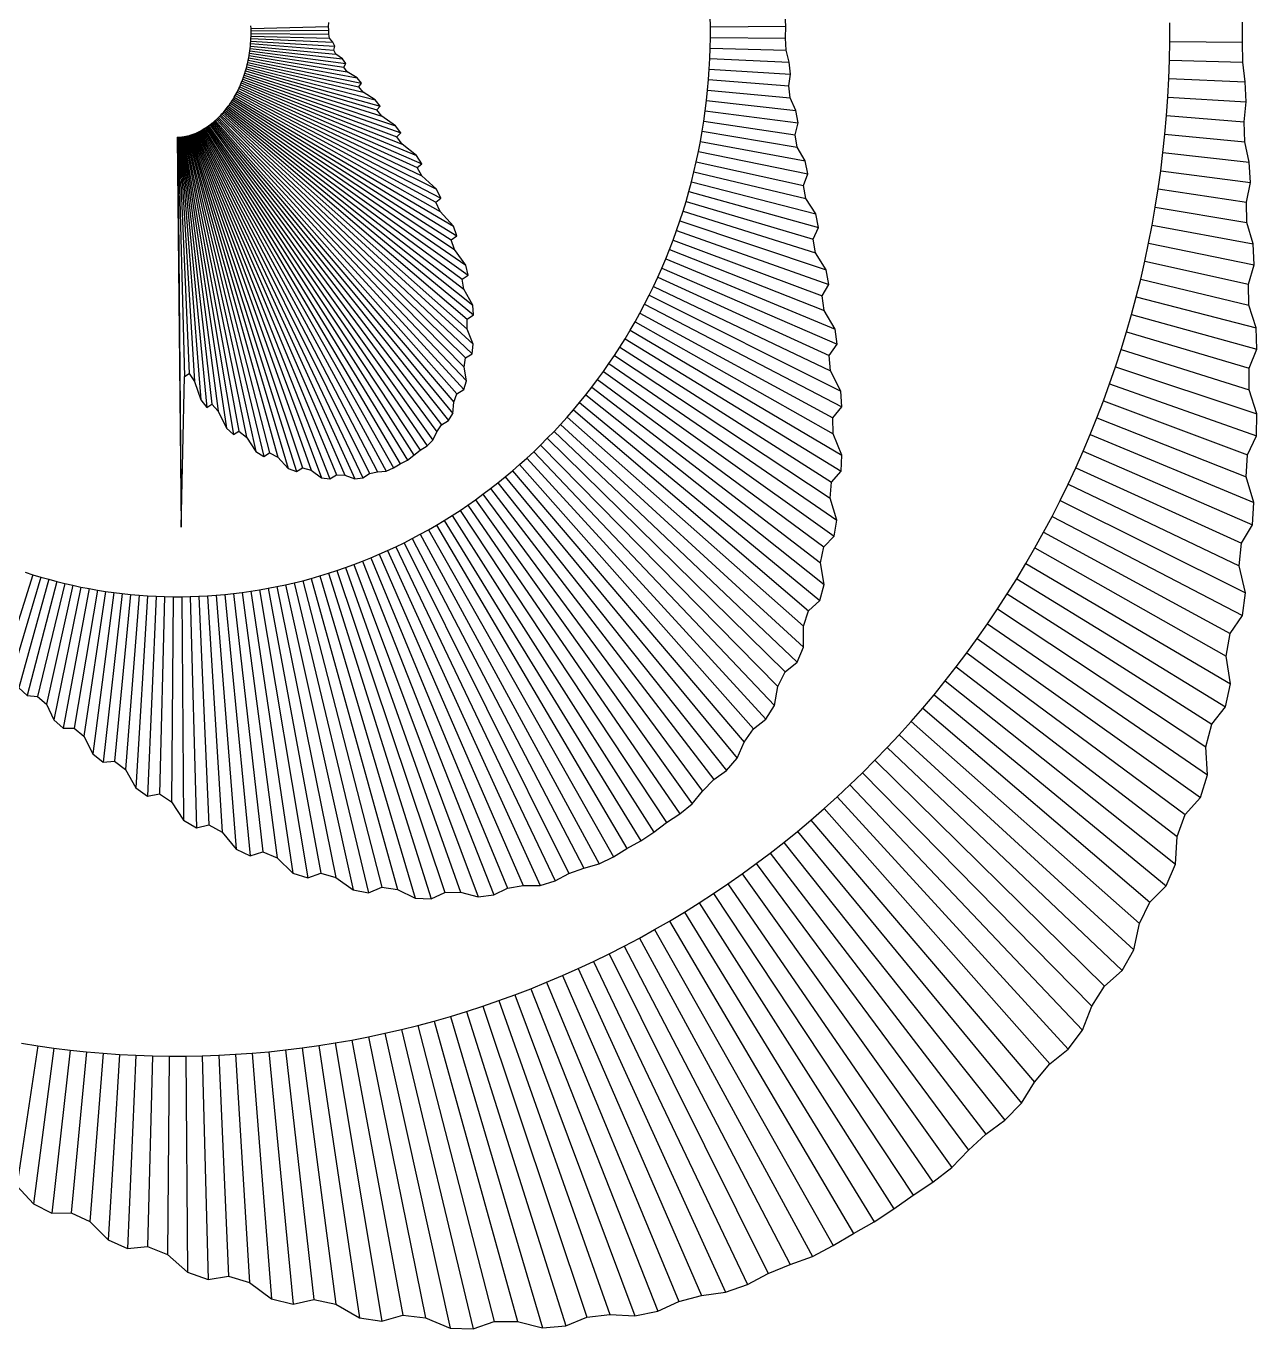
# Model space of a CAD drawing. Header units: metres. Extents: x -3093 to 1939, y -2140 to 2679.
# Drawn here: x -271 to 1939, y -2140 to 200 of the extents above; entities that cross this region are included whole.
import ezdxf

# ---------------------------------------------------------------- set-up
doc = ezdxf.new("R2010")
doc.units = ezdxf.units.M
for name, color, linetype in [('Fill', 3, 'Continuous'), ('Inner', 2, 'Continuous'), ('Outer', 1, 'Continuous')]:
    doc.layers.add(name, color=color, linetype=linetype)

msp = doc.modelspace()

# ---------------------------------------------------------------- linework, layer by layer
at = {"layer": 'Fill'}
for p, q in [((132.7, 195.5), (271.6, 199.2)), ((132.7, 190.9), (272.7, 192.1)), ((957.8, 198.1), (1093.1, 199.3)), ((131.6, 163.9), (284.9, 149.2)), ((132, 168.3), (281.2, 156.6)), ((132.3, 172.8), (283, 163.5)), ((132.5, 177.2), (279.5, 170.8)), ((132.7, 186.3), (272.3, 185.1)), ((132.7, 181.8), (273.6, 178.1)), ((957.8, 179.1), (1092.7, 177.9)), ((1782.8, 171.9), (1913.2, 170.8)), ((128.6, 142.8), (323.2, 106.7)), ((129.3, 146.9), (305.6, 117.4)), ((130, 151.1), (299.6, 125.7)), ((130.6, 155.3), (302.9, 132.6)), ((131.1, 159.6), (297.1, 140.7)), ((956.8, 141.2), (1099, 135)), ((957.4, 160.2), (1093.7, 156.6)), ((122.9, 119.1), (358.8, 49.2)), ((124, 122.9), (364.8, 56.1)), ((125.1, 126.8), (355.9, 67.1)), ((126, 130.7), (333.9, 80.8)), ((127, 134.6), (326.2, 90.5)), ((127.8, 138.7), (330.9, 97.4)), ((955.8, 122.4), (1101.6, 113.5)), ((1782.2, 138.6), (1913.9, 135.1)), ((113.9, 94.1), (439.3, -47.4)), ((115.3, 97.5), (430.1, -32.9)), ((116.7, 100.9), (403.9, -12.2)), ((118, 104.4), (394.7, 1)), ((119.3, 108), (401.9, 7.9)), ((120.6, 111.6), (392.5, 20.7)), ((121.8, 115.3), (367.6, 37.8)), ((954.5, 103.6), (1098.8, 92.2)), ((1781.1, 105.3), (1918.4, 99.3)), ((102.7, 72.1), (496.1, -159.6)), ((104.4, 75.1), (472.2, -133)), ((106.1, 78.1), (464.6, -116.6)), ((107.7, 81.2), (473.9, -109.4)), ((109.3, 84.3), (465.7, -93.4)), ((110.9, 87.5), (439.8, -69.4)), ((112.4, 90.8), (431.1, -54.5)), ((952.8, 84.9), (1101.2, 70.6)), ((1779.3, 72), (1920.2, 63.4)), ((86.2, 48.6), (532.2, -319.1)), ((88.1, 50.9), (530.9, -301.3)), ((90, 53.3), (515.1, -272.9)), ((91.9, 55.8), (511.9, -254.9)), ((93.8, 58.4), (522.7, -247.6)), ((95.6, 61), (518.6, -229.7)), ((97.4, 63.7), (498.2, -201.5)), ((99.2, 66.4), (492.4, -184.1)), ((101, 69.3), (502.5, -176.8)), ((948.6, 47.6), (1115.3, 25.7)), ((950.9, 66.2), (1111.4, 47.9)), ((60.6, 23.6), (475.1, -516.6)), ((62.5, 25.1), (487.4, -508.9)), ((64.5, 26.8), (495.3, -495.8)), ((66.5, 28.4), (496.8, -475.4)), ((68.5, 30.2), (502.6, -460.5)), ((70.5, 31.9), (514.7, -452.8)), ((72.5, 33.8), (519.7, -437.4)), ((74.5, 35.7), (515.3, -412.8)), ((76.5, 37.7), (517.9, -396.1)), ((78.4, 39.7), (529.8, -388.6)), ((80.4, 41.9), (531.6, -371.6)), ((82.4, 44), (521.2, -344.3)), ((84.3, 46.3), (520.8, -326.6)), ((946, 29.1), (1110, 4.6)), ((1777, 38.9), (1916.4, 27.9)), ((1, 0), (7.1, -700)), ((2, 0), (13.3, -429.6)), ((3.1, 0.1), (21.7, -424.4)), ((4.2, 0.1), (31.1, -438.5)), ((5.4, 0.2), (42.5, -471.6)), ((6.6, 0.3), (53.3, -485)), ((7.8, 0.4), (62.5, -479.2)), ((9.1, 0.6), (74, -492.1)), ((10.4, 0.8), (88.6, -522.5)), ((11.7, 1), (101.3, -533.9)), ((13.1, 1.2), (111.1, -527.7)), ((14.5, 1.5), (124.4, -538.4)), ((16, 1.8), (141.5, -564.5)), ((17.5, 2.1), (155.6, -573.2)), ((19, 2.5), (166.2, -566.6)), ((20.5, 2.9), (180.7, -574.5)), ((22.1, 3.4), (199.3, -594.8)), ((23.7, 3.9), (214.2, -600.4)), ((25.3, 4.4), (225.4, -593.4)), ((27, 5), (240.5, -597.9)), ((28.7, 5.6), (259.4, -611.5)), ((30.4, 6.3), (274.5, -613.4)), ((32.2, 7), (286.1, -606.1)), ((33.9, 7.7), (301.2, -607)), ((35.7, 8.5), (319.1, -613.3)), ((37.5, 9.4), (333.6, -611.3)), ((39.4, 10.3), (345.5, -603.9)), ((41.2, 11.2), (359.8, -600.9)), ((43.1, 12.2), (375.3, -599.6)), ((45, 13.2), (388.5, -593.9)), ((46.9, 14.3), (400.7, -586.3)), ((48.8, 15.5), (413.5, -579.6)), ((50.7, 16.7), (425.2, -571.1)), ((52.7, 18), (436.4, -561.8)), ((54.6, 19.3), (448.8, -554.2)), ((56.6, 20.7), (459.4, -544)), ((58.6, 22.1), (466.4, -529)), ((943.1, 10.7), (1113.5, -17.8)), ((1774.1, 5.8), (1917.4, -8)), ((939.9, -7.6), (1128.1, -42.5)), ((932.5, -43.9), (1125.1, -86.6)), ((936.3, -25.8), (1132.7, -65.8)), ((1770.6, -27.2), (1925.7, -44.9)), ((928.3, -61.9), (1129.3, -110.2)), ((1766.6, -60.1), (1927.6, -81.3)), ((923.8, -79.8), (1147.1, -137.6)), ((1762, -92.8), (1920.5, -116.5)), ((914, -115.3), (1142.1, -182.8)), ((919.1, -97.6), (1151.9, -162.2)), ((908.7, -132.8), (1146.4, -207.7)), ((1756.8, -125.5), (1921.5, -153)), ((903, -150.2), (1166, -238.1)), ((1751.1, -158), (1932.9, -191.6)), ((890.9, -184.5), (1158.5, -284.6)), ((897.1, -167.4), (1170.4, -264.2)), ((884.3, -201.5), (1162.1, -310.9)), ((1744.8, -190.3), (1934.5, -228.9)), ((877.6, -218.3), (1182, -344.4)), ((1738, -222.5), (1924.1, -263.8)), ((863.2, -251.4), (1171.3, -391.8)), ((870.5, -234.9), (1185.2, -371.8)), ((1730.6, -254.5), (1924.7, -301.2)), ((855.6, -267.7), (1173.7, -419.4)), ((839.5, -299.8), (1193.7, -484.1)), ((847.7, -283.8), (1192.3, -455.7)), ((1722.6, -286.4), (1938.2, -342.2)), ((831.1, -315.6), (1177.9, -503.9)), ((1714.1, -318.1), (1939, -380.5)), ((813.6, -346.6), (1194, -570.7)), ((822.5, -331.2), (1178.2, -532.4)), ((1705.1, -349.6), (1925.4, -414.8)), ((804.5, -361.8), (1192.8, -599.8)), ((785.4, -391.7), (1173, -648.2)), ((795.1, -376.9), (1175.3, -619.1)), ((1695.6, -380.9), (1925.2, -453.3)), ((765.5, -420.7), (1180.3, -716.6)), ((775.6, -406.3), (1184.6, -687.5)), ((1685.5, -412), (1939.4, -496.9)), ((755.2, -434.9), (1161.3, -735.5)), ((1674.8, -442.8), (1938.8, -536.3)), ((733.8, -462.7), (1162.1, -803.3)), ((744.6, -448.9), (1155.7, -764.4)), ((711.7, -489.6), (1133.9, -850.2)), ((722.9, -476.3), (1154.2, -831.8)), ((1663.7, -473.4), (1922.2, -570.1)), ((700.3, -502.7), (1124.8, -878.2)), ((1652, -503.8), (1920.3, -609.5)), ((676.9, -528.2), (1113.4, -942.4)), ((688.7, -515.6), (1125, -915.4)), ((1639.8, -534), (1933.9, -655.8)), ((652.8, -552.8), (1079.1, -986.6)), ((664.9, -540.6), (1091.9, -960.2)), ((627.9, -576.4), (1057.6, -1045.2)), ((640.4, -564.7), (1072.9, -1020.4)), ((1627.1, -563.9), (1931.2, -696.1)), ((602.4, -599), (1018.5, -1086.2)), ((615.2, -587.8), (1035, -1062.3)), ((1613.9, -593.5), (1911.6, -729.2)), ((562.8, -631), (963.7, -1153.4)), ((576.2, -620.6), (987, -1137.1)), ((589.3, -609.9), (1006, -1115.3)), ((1600.2, -622.9), (1907.6, -769.5)), ((535.7, -651), (925.3, -1197.2)), ((549.3, -641.1), (943.8, -1174.2)), ((1586.1, -652), (1919, -818)), ((508.1, -670), (879.2, -1230.8)), ((522, -660.7), (903.1, -1215.3)), ((465.6, -696.6), (807.8, -1277.5)), ((479.9, -688), (832.6, -1263.5)), ((494, -679.2), (856.2, -1247.7)), ((1571.4, -680.8), (1913.5, -858.8)), ((422.2, -720.6), (730.4, -1312.6)), ((436.8, -712.9), (758.1, -1304.7)), ((451.3, -704.9), (783.5, -1292)), ((1556.2, -709.3), (1891.2, -891.1)), ((377.9, -742.3), (651.9, -1343.7)), ((392.7, -735.3), (679.1, -1335.6)), ((407.5, -728.1), (703.6, -1322.1)), ((1540.6, -737.5), (1884.2, -931.9)), ((317.6, -767.2), (540.8, -1364.1)), ((332.8, -761.4), (568.9, -1360.7)), ((347.9, -755.3), (593.5, -1348.3)), ((362.9, -748.9), (621.4, -1343.5)), ((1524.5, -765.4), (1892, -981.8)), ((-258.9, -785.5), (-311.3, -951.8)), ((-244.8, -789.8), (-296.5, -964.3)), ((-230.6, -793.8), (-284.6, -988.7)), ((241, -792.1), (395.9, -1350.6)), ((256.4, -787.7), (427.8, -1366.3)), ((271.8, -783), (456.1, -1367.4)), ((287.1, -778), (480.6, -1356.2)), ((302.4, -772.8), (508.9, -1355.9)), ((1507.9, -792.9), (1883.1, -1022.8)), ((-216.3, -797.7), (-269.3, -1002.7)), ((-201.9, -801.3), (-250.6, -1004)), ((-187.4, -804.6), (-234.7, -1017.8)), ((-172.8, -807.7), (-221.4, -1046.4)), ((-158.1, -810.6), (-204.6, -1061.4)), ((-143.3, -813.2), (-184.8, -1060.9)), ((-128.5, -815.5), (-167.4, -1075.6)), ((-113.6, -817.6), (-151.7, -1107.2)), ((116.8, -817.4), (179.5, -1293.9)), ((132.4, -815.2), (208, -1321.4)), ((147.9, -812.8), (234.5, -1330.2)), ((163.5, -810), (258.3, -1321.6)), ((179, -807), (285.3, -1329.2)), ((194.6, -803.7), (316, -1351.4)), ((210.1, -800.1), (343.7, -1356.7)), ((225.6, -796.3), (367.9, -1346.7)), ((-98.5, -819.5), (-133.1, -1122.5)), ((-83.5, -821), (-112.3, -1120.3)), ((-68.3, -822.4), (-93, -1135.2)), ((-53.1, -823.4), (-74.2, -1168.3)), ((-37.9, -824.2), (-53.5, -1183.3)), ((-22.6, -824.8), (-31.8, -1179.3)), ((-7.2, -825), (-10.4, -1193.7)), ((8.2, -825), (11.7, -1226.6)), ((23.6, -824.8), (34.5, -1240.3)), ((39.1, -824.2), (57, -1234.8)), ((54.6, -823.4), (80.6, -1247.7)), ((70.1, -822.3), (106, -1278.7)), ((85.7, -821), (130.9, -1290.4)), ((101.2, -819.3), (154.1, -1283.3)), ((1490.9, -820.2), (1858.3, -1054.2)), ((1473.4, -847.1), (1847.8, -1094.9)), ((1455.5, -873.6), (1850.7, -1145.2)), ((1437.2, -899.9), (1837.9, -1185.7)), ((1418.4, -925.7), (1810.7, -1216)), ((1399.2, -951.2), (1796.3, -1255.9)), ((1379.6, -976.3), (1793.2, -1305.4)), ((1359.5, -1001.1), (1776.2, -1344.6)), ((1339.1, -1025.4), (1746.9, -1373.7)), ((1318.2, -1049.4), (1728.3, -1412.2)), ((1297, -1073), (1718.5, -1459.2)), ((1275.4, -1096.1), (1697.1, -1496.3)), ((1253.4, -1118.9), (1665.9, -1524.2)), ((1231.1, -1141.2), (1642.9, -1560.3)), ((1208.4, -1163.2), (1626.2, -1603.4)), ((1185.3, -1184.7), (1600.4, -1637.6)), ((1161.9, -1205.7), (1567.5, -1664.1)), ((1138.2, -1226.4), (1540.2, -1697.1)), ((1114.2, -1246.5), (1516.7, -1734.8)), ((1065.1, -1285.6), (1452.4, -1790.3)), ((1089.8, -1266.3), (1486.7, -1765.3)), ((1040.1, -1304.4), (1421.1, -1819.3)), ((1014.8, -1322.7), (1391.2, -1850.3)), ((989.3, -1340.6), (1357.5, -1876.4)), ((937.4, -1375), (1287.3, -1924.2)), ((963.5, -1358.1), (1322, -1899.8)), ((911, -1391.5), (1251.7, -1947.5)), ((857.5, -1423), (1178.5, -1990.2)), ((884.4, -1407.5), (1215, -1968.7)), ((830.5, -1438), (1140.9, -2009.7)), ((775.7, -1466.5), (1061.7, -2040.3)), ((803.2, -1452.5), (1100.9, -2024.4)), ((720, -1493), (984.8, -2074.1)), ((747.9, -1480), (1024.6, -2060)), ((663.6, -1517.6), (900.9, -2090.5)), ((691.9, -1505.6), (941.7, -2080)), ((606.6, -1540), (822.2, -2116.7)), ((635.2, -1529.1), (863.3, -2108.1)), ((548.9, -1560.5), (735.8, -2119)), ((577.8, -1550.5), (777.3, -2113.9)), ((461.5, -1587.2), (611.1, -2126.8)), ((490.8, -1578.8), (656.4, -2137.8)), ((519.9, -1569.9), (697.9, -2134.5)), ((373.1, -1609.2), (490.5, -2138.4)), ((402.7, -1602.4), (531.8, -2140.1)), ((432.1, -1595.1), (569.7, -2126.8)), ((-250.4, -1631.5), (-288, -1882.8)), ((-221.2, -1635.6), (-258.1, -1915.4)), ((224.5, -1635.4), (285.1, -2095.8)), ((254.3, -1631.2), (327.4, -2120.2)), ((284.1, -1626.5), (367.7, -2126.4)), ((313.8, -1621.3), (405.4, -2115.5)), ((343.5, -1615.5), (446.2, -2120)), ((-191.9, -1639.2), (-225.3, -1932)), ((-162.6, -1642.3), (-190.4, -1931.4)), ((-133.1, -1644.9), (-156.9, -1947.2)), ((-103.5, -1647), (-123.9, -1980.2)), ((-73.9, -1648.5), (-89, -1995.4)), ((-44.2, -1649.6), (-53.1, -1992.1)), ((-14.4, -1650.1), (-17.5, -2006.2)), ((15.4, -1650.1), (18.8, -2038)), ((45.2, -1649.6), (55.7, -2051.1)), ((75.1, -1648.5), (92.4, -2045.2)), ((105, -1646.9), (130, -2056.9)), ((134.9, -1644.9), (169.6, -2085.8)), ((164.7, -1642.2), (208.4, -2095.8)), ((194.6, -1639.1), (245.7, -2087.4))]:
    msp.add_line(p, q, dxfattribs=at)
at = {"layer": 'Inner'}
for p, q in [((957.8, 198.1), (957.4, 217.1)), ((132.7, 195.5), (132.5, 200.2)), ((132.7, 190.9), (132.7, 195.5)), ((132.7, 186.3), (132.7, 190.9)), ((957.8, 179.1), (957.8, 198.1)), ((1782.8, 171.9), (1782.8, 205.3)), ((131.1, 159.6), (131.6, 163.9)), ((131.6, 163.9), (132, 168.3)), ((132, 168.3), (132.3, 172.8)), ((132.3, 172.8), (132.5, 177.2)), ((132.5, 177.2), (132.7, 181.8)), ((132.7, 181.8), (132.7, 186.3)), ((957.4, 160.2), (957.8, 179.1)), ((1782.2, 138.6), (1782.8, 171.9)), ((127.8, 138.7), (128.6, 142.8)), ((128.6, 142.8), (129.3, 146.9)), ((129.3, 146.9), (130, 151.1)), ((130, 151.1), (130.6, 155.3)), ((130.6, 155.3), (131.1, 159.6)), ((955.8, 122.4), (956.8, 141.2)), ((956.8, 141.2), (957.4, 160.2)), ((121.8, 115.3), (122.9, 119.1)), ((122.9, 119.1), (124, 122.9)), ((124, 122.9), (125.1, 126.8)), ((125.1, 126.8), (126, 130.7)), ((126, 130.7), (127, 134.6)), ((127, 134.6), (127.8, 138.7)), ((954.5, 103.6), (955.8, 122.4)), ((1781.1, 105.3), (1782.2, 138.6)), ((112.4, 90.8), (113.9, 94.1)), ((113.9, 94.1), (115.3, 97.5)), ((115.3, 97.5), (116.7, 100.9)), ((116.7, 100.9), (118, 104.4)), ((118, 104.4), (119.3, 108)), ((119.3, 108), (120.6, 111.6)), ((120.6, 111.6), (121.8, 115.3)), ((952.8, 84.9), (954.5, 103.6)), ((1779.3, 72), (1781.1, 105.3)), ((101, 69.3), (102.7, 72.1)), ((102.7, 72.1), (104.4, 75.1)), ((104.4, 75.1), (106.1, 78.1)), ((106.1, 78.1), (107.7, 81.2)), ((107.7, 81.2), (109.3, 84.3)), ((109.3, 84.3), (110.9, 87.5)), ((110.9, 87.5), (112.4, 90.8)), ((950.9, 66.2), (952.8, 84.9)), ((1777, 38.9), (1779.3, 72)), ((84.3, 46.3), (86.2, 48.6)), ((86.2, 48.6), (88.1, 50.9)), ((88.1, 50.9), (90, 53.3)), ((90, 53.3), (91.9, 55.8)), ((91.9, 55.8), (93.8, 58.4)), ((93.8, 58.4), (95.6, 61)), ((95.6, 61), (97.4, 63.7)), ((97.4, 63.7), (99.2, 66.4)), ((99.2, 66.4), (101, 69.3)), ((946, 29.1), (948.6, 47.6)), ((948.6, 47.6), (950.9, 66.2)), ((58.6, 22.1), (60.6, 23.6)), ((60.6, 23.6), (62.5, 25.1)), ((62.5, 25.1), (64.5, 26.8)), ((64.5, 26.8), (66.5, 28.4)), ((66.5, 28.4), (68.5, 30.2)), ((68.5, 30.2), (70.5, 31.9)), ((70.5, 31.9), (72.5, 33.8)), ((72.5, 33.8), (74.5, 35.7)), ((74.5, 35.7), (76.5, 37.7)), ((76.5, 37.7), (78.4, 39.7)), ((78.4, 39.7), (80.4, 41.9)), ((80.4, 41.9), (82.4, 44)), ((82.4, 44), (84.3, 46.3)), ((943.1, 10.7), (946, 29.1)), ((1774.1, 5.8), (1777, 38.9)), ((0, 0), (1, 0)), ((1, 0), (2, 0)), ((2, 0), (3.1, 0.1)), ((3.1, 0.1), (4.2, 0.1)), ((4.2, 0.1), (5.4, 0.2)), ((5.4, 0.2), (6.6, 0.3)), ((6.6, 0.3), (7.8, 0.4)), ((7.8, 0.4), (9.1, 0.6)), ((9.1, 0.6), (10.4, 0.8)), ((10.4, 0.8), (11.7, 1)), ((11.7, 1), (13.1, 1.2)), ((13.1, 1.2), (14.5, 1.5)), ((14.5, 1.5), (16, 1.8)), ((16, 1.8), (17.5, 2.1)), ((17.5, 2.1), (19, 2.5)), ((19, 2.5), (20.5, 2.9)), ((20.5, 2.9), (22.1, 3.4)), ((22.1, 3.4), (23.7, 3.9)), ((23.7, 3.9), (25.3, 4.4)), ((25.3, 4.4), (27, 5)), ((27, 5), (28.7, 5.6)), ((28.7, 5.6), (30.4, 6.3)), ((30.4, 6.3), (32.2, 7)), ((32.2, 7), (33.9, 7.7)), ((33.9, 7.7), (35.7, 8.5)), ((35.7, 8.5), (37.5, 9.4)), ((37.5, 9.4), (39.4, 10.3)), ((39.4, 10.3), (41.2, 11.2)), ((41.2, 11.2), (43.1, 12.2)), ((43.1, 12.2), (45, 13.2)), ((45, 13.2), (46.9, 14.3)), ((46.9, 14.3), (48.8, 15.5)), ((48.8, 15.5), (50.7, 16.7)), ((50.7, 16.7), (52.7, 18)), ((52.7, 18), (54.6, 19.3)), ((54.6, 19.3), (56.6, 20.7)), ((56.6, 20.7), (58.6, 22.1)), ((939.9, -7.6), (943.1, 10.7)), ((1770.6, -27.2), (1774.1, 5.8)), ((936.3, -25.8), (939.9, -7.6)), ((928.3, -61.9), (932.5, -43.9)), ((932.5, -43.9), (936.3, -25.8)), ((1766.6, -60.1), (1770.6, -27.2)), ((923.8, -79.8), (928.3, -61.9)), ((1762, -92.8), (1766.6, -60.1)), ((919.1, -97.6), (923.8, -79.8)), ((1756.8, -125.5), (1762, -92.8)), ((908.7, -132.8), (914, -115.3)), ((914, -115.3), (919.1, -97.6)), ((903, -150.2), (908.7, -132.8)), ((1751.1, -158), (1756.8, -125.5)), ((897.1, -167.4), (903, -150.2)), ((1744.8, -190.3), (1751.1, -158)), ((884.3, -201.5), (890.9, -184.5)), ((890.9, -184.5), (897.1, -167.4)), ((877.6, -218.3), (884.3, -201.5)), ((1738, -222.5), (1744.8, -190.3)), ((870.5, -234.9), (877.6, -218.3)), ((1730.6, -254.5), (1738, -222.5)), ((855.6, -267.7), (863.2, -251.4)), ((863.2, -251.4), (870.5, -234.9)), ((1722.6, -286.4), (1730.6, -254.5)), ((847.7, -283.8), (855.6, -267.7)), ((831.1, -315.6), (839.5, -299.8)), ((839.5, -299.8), (847.7, -283.8)), ((1714.1, -318.1), (1722.6, -286.4)), ((822.5, -331.2), (831.1, -315.6)), ((1705.1, -349.6), (1714.1, -318.1)), ((804.5, -361.8), (813.6, -346.6)), ((813.6, -346.6), (822.5, -331.2)), ((1695.6, -380.9), (1705.1, -349.6)), ((795.1, -376.9), (804.5, -361.8)), ((775.6, -406.3), (785.4, -391.7)), ((785.4, -391.7), (795.1, -376.9)), ((1685.5, -412), (1695.6, -380.9)), ((755.2, -434.9), (765.5, -420.7)), ((765.5, -420.7), (775.6, -406.3)), ((1674.8, -442.8), (1685.5, -412)), ((744.6, -448.9), (755.2, -434.9)), ((1663.7, -473.4), (1674.8, -442.8)), ((722.9, -476.3), (733.8, -462.7)), ((733.8, -462.7), (744.6, -448.9)), ((700.3, -502.7), (711.7, -489.6)), ((711.7, -489.6), (722.9, -476.3)), ((1652, -503.8), (1663.7, -473.4)), ((688.7, -515.6), (700.3, -502.7)), ((1639.8, -534), (1652, -503.8)), ((664.9, -540.6), (676.9, -528.2)), ((676.9, -528.2), (688.7, -515.6)), ((1627.1, -563.9), (1639.8, -534)), ((640.4, -564.7), (652.8, -552.8)), ((652.8, -552.8), (664.9, -540.6)), ((615.2, -587.8), (627.9, -576.4)), ((627.9, -576.4), (640.4, -564.7)), ((1613.9, -593.5), (1627.1, -563.9)), ((589.3, -609.9), (602.4, -599)), ((602.4, -599), (615.2, -587.8)), ((1600.2, -622.9), (1613.9, -593.5)), ((549.3, -641.1), (562.8, -631)), ((562.8, -631), (576.2, -620.6)), ((576.2, -620.6), (589.3, -609.9)), ((1586.1, -652), (1600.2, -622.9)), ((522, -660.7), (535.7, -651)), ((535.7, -651), (549.3, -641.1)), ((1571.4, -680.8), (1586.1, -652)), ((494, -679.2), (508.1, -670)), ((508.1, -670), (522, -660.7)), ((451.3, -704.9), (465.6, -696.6)), ((465.6, -696.6), (479.9, -688)), ((479.9, -688), (494, -679.2)), ((1556.2, -709.3), (1571.4, -680.8)), ((407.5, -728.1), (422.2, -720.6)), ((422.2, -720.6), (436.8, -712.9)), ((436.8, -712.9), (451.3, -704.9)), ((1540.6, -737.5), (1556.2, -709.3)), ((362.9, -748.9), (377.9, -742.3)), ((377.9, -742.3), (392.7, -735.3)), ((392.7, -735.3), (407.5, -728.1)), ((1524.5, -765.4), (1540.6, -737.5)), ((302.4, -772.8), (317.6, -767.2)), ((317.6, -767.2), (332.8, -761.4)), ((332.8, -761.4), (347.9, -755.3)), ((347.9, -755.3), (362.9, -748.9)), ((1507.9, -792.9), (1524.5, -765.4)), ((-272.8, -780.9), (-258.9, -785.5)), ((-258.9, -785.5), (-244.8, -789.8)), ((-244.8, -789.8), (-230.6, -793.8)), ((-230.6, -793.8), (-216.3, -797.7)), ((225.6, -796.3), (241, -792.1)), ((241, -792.1), (256.4, -787.7)), ((256.4, -787.7), (271.8, -783)), ((271.8, -783), (287.1, -778)), ((287.1, -778), (302.4, -772.8)), ((1490.9, -820.2), (1507.9, -792.9)), ((-216.3, -797.7), (-201.9, -801.3)), ((-201.9, -801.3), (-187.4, -804.6)), ((-187.4, -804.6), (-172.8, -807.7)), ((-172.8, -807.7), (-158.1, -810.6)), ((-158.1, -810.6), (-143.3, -813.2)), ((-143.3, -813.2), (-128.5, -815.5)), ((-128.5, -815.5), (-113.6, -817.6)), ((-113.6, -817.6), (-98.5, -819.5)), ((101.2, -819.3), (116.8, -817.4)), ((116.8, -817.4), (132.4, -815.2)), ((132.4, -815.2), (147.9, -812.8)), ((147.9, -812.8), (163.5, -810)), ((163.5, -810), (179, -807)), ((179, -807), (194.6, -803.7)), ((194.6, -803.7), (210.1, -800.1)), ((210.1, -800.1), (225.6, -796.3)), ((-98.5, -819.5), (-83.5, -821)), ((-83.5, -821), (-68.3, -822.4)), ((-68.3, -822.4), (-53.1, -823.4)), ((-53.1, -823.4), (-37.9, -824.2)), ((-37.9, -824.2), (-22.6, -824.8)), ((-22.6, -824.8), (-7.2, -825)), ((-7.2, -825), (8.2, -825)), ((8.2, -825), (23.6, -824.8)), ((23.6, -824.8), (39.1, -824.2)), ((39.1, -824.2), (54.6, -823.4)), ((54.6, -823.4), (70.1, -822.3)), ((70.1, -822.3), (85.7, -821)), ((85.7, -821), (101.2, -819.3)), ((1473.4, -847.1), (1490.9, -820.2)), ((1455.5, -873.6), (1473.4, -847.1)), ((1437.2, -899.9), (1455.5, -873.6)), ((1418.4, -925.7), (1437.2, -899.9)), ((1399.2, -951.2), (1418.4, -925.7)), ((1379.6, -976.3), (1399.2, -951.2)), ((1359.5, -1001.1), (1379.6, -976.3)), ((1339.1, -1025.4), (1359.5, -1001.1)), ((1318.2, -1049.4), (1339.1, -1025.4)), ((1297, -1073), (1318.2, -1049.4)), ((1275.4, -1096.1), (1297, -1073)), ((1253.4, -1118.9), (1275.4, -1096.1)), ((1231.1, -1141.2), (1253.4, -1118.9)), ((1208.4, -1163.2), (1231.1, -1141.2)), ((1185.3, -1184.7), (1208.4, -1163.2)), ((1161.9, -1205.7), (1185.3, -1184.7)), ((1138.2, -1226.4), (1161.9, -1205.7)), ((1114.2, -1246.5), (1138.2, -1226.4)), ((1089.8, -1266.3), (1114.2, -1246.5)), ((1040.1, -1304.4), (1065.1, -1285.6)), ((1065.1, -1285.6), (1089.8, -1266.3)), ((1014.8, -1322.7), (1040.1, -1304.4)), ((989.3, -1340.6), (1014.8, -1322.7)), ((963.5, -1358.1), (989.3, -1340.6)), ((911, -1391.5), (937.4, -1375)), ((937.4, -1375), (963.5, -1358.1)), ((884.4, -1407.5), (911, -1391.5)), ((830.5, -1438), (857.5, -1423)), ((857.5, -1423), (884.4, -1407.5)), ((803.2, -1452.5), (830.5, -1438)), ((747.9, -1480), (775.7, -1466.5)), ((775.7, -1466.5), (803.2, -1452.5)), ((691.9, -1505.6), (720, -1493)), ((720, -1493), (747.9, -1480)), ((635.2, -1529.1), (663.6, -1517.6)), ((663.6, -1517.6), (691.9, -1505.6)), ((577.8, -1550.5), (606.6, -1540)), ((606.6, -1540), (635.2, -1529.1)), ((519.9, -1569.9), (548.9, -1560.5)), ((548.9, -1560.5), (577.8, -1550.5)), ((432.1, -1595.1), (461.5, -1587.2)), ((461.5, -1587.2), (490.8, -1578.8)), ((490.8, -1578.8), (519.9, -1569.9)), ((343.5, -1615.5), (373.1, -1609.2)), ((373.1, -1609.2), (402.7, -1602.4)), ((402.7, -1602.4), (432.1, -1595.1)), ((-279.5, -1626.9), (-250.4, -1631.5)), ((-250.4, -1631.5), (-221.2, -1635.6)), ((-221.2, -1635.6), (-191.9, -1639.2)), ((194.6, -1639.1), (224.5, -1635.4)), ((224.5, -1635.4), (254.3, -1631.2)), ((254.3, -1631.2), (284.1, -1626.5)), ((284.1, -1626.5), (313.8, -1621.3)), ((313.8, -1621.3), (343.5, -1615.5)), ((-191.9, -1639.2), (-162.6, -1642.3)), ((-162.6, -1642.3), (-133.1, -1644.9)), ((-133.1, -1644.9), (-103.5, -1647)), ((-103.5, -1647), (-73.9, -1648.5)), ((-73.9, -1648.5), (-44.2, -1649.6)), ((-44.2, -1649.6), (-14.4, -1650.1)), ((-14.4, -1650.1), (15.4, -1650.1)), ((15.4, -1650.1), (45.2, -1649.6)), ((45.2, -1649.6), (75.1, -1648.5)), ((75.1, -1648.5), (105, -1646.9)), ((105, -1646.9), (134.9, -1644.9)), ((134.9, -1644.9), (164.7, -1642.2)), ((164.7, -1642.2), (194.6, -1639.1))]:
    msp.add_line(p, q, dxfattribs=at)
at = {"layer": 'Outer'}
for p, q in [((1093.1, 199.3), (1091.8, 220.7)), ((271.6, 199.2), (272.3, 206.3)), ((272.7, 192.1), (271.6, 199.2)), ((272.3, 185.1), (272.7, 192.1)), ((1092.7, 177.9), (1093.1, 199.3)), ((1913.2, 170.8), (1913.5, 206.5)), ((273.6, 178.1), (272.3, 185.1)), ((279.5, 170.8), (273.6, 178.1)), ((283, 163.5), (279.5, 170.8)), ((1093.7, 156.6), (1092.7, 177.9)), ((1913.9, 135.1), (1913.2, 170.8)), ((281.2, 156.6), (283, 163.5)), ((284.9, 149.2), (281.2, 156.6)), ((297.1, 140.7), (284.9, 149.2)), ((302.9, 132.6), (297.1, 140.7)), ((1099, 135), (1093.7, 156.6)), ((299.6, 125.7), (302.9, 132.6)), ((305.6, 117.4), (299.6, 125.7)), ((323.2, 106.7), (305.6, 117.4)), ((1101.6, 113.5), (1099, 135)), ((1918.4, 99.3), (1913.9, 135.1)), ((330.9, 97.4), (323.2, 106.7)), ((326.2, 90.5), (330.9, 97.4)), ((1098.8, 92.2), (1101.6, 113.5)), ((1920.2, 63.4), (1918.4, 99.3)), ((333.9, 80.8), (326.2, 90.5)), ((355.9, 67.1), (333.9, 80.8)), ((1101.2, 70.6), (1098.8, 92.2)), ((1111.4, 47.9), (1101.2, 70.6)), ((364.8, 56.1), (355.9, 67.1)), ((358.8, 49.2), (364.8, 56.1)), ((367.6, 37.8), (358.8, 49.2)), ((1115.3, 25.7), (1111.4, 47.9)), ((1916.4, 27.9), (1920.2, 63.4)), ((392.5, 20.7), (367.6, 37.8)), ((1110, 4.6), (1115.3, 25.7)), ((1917.4, -8), (1916.4, 27.9)), ((0, 0), (7.1, -700)), ((401.9, 7.9), (392.5, 20.7)), ((394.7, 1), (401.9, 7.9)), ((403.9, -12.2), (394.7, 1)), ((1113.5, -17.8), (1110, 4.6)), ((430.1, -32.9), (403.9, -12.2)), ((1128.1, -42.5), (1113.5, -17.8)), ((1925.7, -44.9), (1917.4, -8)), ((439.3, -47.4), (430.1, -32.9)), ((1132.7, -65.8), (1128.1, -42.5)), ((1927.6, -81.3), (1925.7, -44.9)), ((431.1, -54.5), (439.3, -47.4)), ((439.8, -69.4), (431.1, -54.5)), ((465.7, -93.4), (439.8, -69.4)), ((1125.1, -86.6), (1132.7, -65.8)), ((473.9, -109.4), (465.7, -93.4)), ((1129.3, -110.2), (1125.1, -86.6)), ((1920.5, -116.5), (1927.6, -81.3)), ((464.6, -116.6), (473.9, -109.4)), ((472.2, -133), (464.6, -116.6)), ((1147.1, -137.6), (1129.3, -110.2)), ((1921.5, -153), (1920.5, -116.5)), ((496.1, -159.6), (472.2, -133)), ((1151.9, -162.2), (1147.1, -137.6)), ((502.5, -176.8), (496.1, -159.6)), ((1142.1, -182.8), (1151.9, -162.2)), ((1932.9, -191.6), (1921.5, -153)), ((492.4, -184.1), (502.5, -176.8)), ((498.2, -201.5), (492.4, -184.1)), ((1146.4, -207.7), (1142.1, -182.8)), ((518.6, -229.7), (498.2, -201.5)), ((1166, -238.1), (1146.4, -207.7)), ((1934.5, -228.9), (1932.9, -191.6)), ((522.7, -247.6), (518.6, -229.7)), ((1924.1, -263.8), (1934.5, -228.9)), ((511.9, -254.9), (522.7, -247.6)), ((515.1, -272.9), (511.9, -254.9)), ((1170.4, -264.2), (1166, -238.1)), ((530.9, -301.3), (515.1, -272.9)), ((1158.5, -284.6), (1170.4, -264.2)), ((1924.7, -301.2), (1924.1, -263.8)), ((532.2, -319.1), (530.9, -301.3)), ((1162.1, -310.9), (1158.5, -284.6)), ((1938.2, -342.2), (1924.7, -301.2)), ((520.8, -326.6), (532.2, -319.1)), ((521.2, -344.3), (520.8, -326.6)), ((1182, -344.4), (1162.1, -310.9)), ((531.6, -371.6), (521.2, -344.3)), ((1185.2, -371.8), (1182, -344.4)), ((1939, -380.5), (1938.2, -342.2)), ((529.8, -388.6), (531.6, -371.6)), ((1171.3, -391.8), (1185.2, -371.8)), ((515.3, -412.8), (517.9, -396.1)), ((517.9, -396.1), (529.8, -388.6)), ((1173.7, -419.4), (1171.3, -391.8)), ((1925.4, -414.8), (1939, -380.5)), ((519.7, -437.4), (515.3, -412.8)), ((1192.3, -455.7), (1173.7, -419.4)), ((1925.2, -453.3), (1925.4, -414.8)), ((7.1, -700), (13.3, -429.6)), ((13.3, -429.6), (21.7, -424.4)), ((21.7, -424.4), (31.1, -438.5)), ((31.1, -438.5), (42.5, -471.6)), ((514.7, -452.8), (519.7, -437.4)), ((496.8, -475.4), (502.6, -460.5)), ((502.6, -460.5), (514.7, -452.8)), ((1193.7, -484.1), (1192.3, -455.7)), ((1939.4, -496.9), (1925.2, -453.3)), ((42.5, -471.6), (53.3, -485)), ((53.3, -485), (62.5, -479.2)), ((62.5, -479.2), (74, -492.1)), ((495.3, -495.8), (496.8, -475.4)), ((1177.9, -503.9), (1193.7, -484.1)), ((74, -492.1), (88.6, -522.5)), ((475.1, -516.6), (487.4, -508.9)), ((487.4, -508.9), (495.3, -495.8)), ((1178.2, -532.4), (1177.9, -503.9)), ((1938.8, -536.3), (1939.4, -496.9)), ((88.6, -522.5), (101.3, -533.9)), ((101.3, -533.9), (111.1, -527.7)), ((111.1, -527.7), (124.4, -538.4)), ((459.4, -544), (466.4, -529)), ((466.4, -529), (475.1, -516.6)), ((1194, -570.7), (1178.2, -532.4)), ((1922.2, -570.1), (1938.8, -536.3)), ((124.4, -538.4), (141.5, -564.5)), ((436.4, -561.8), (448.8, -554.2)), ((448.8, -554.2), (459.4, -544)), ((141.5, -564.5), (155.6, -573.2)), ((155.6, -573.2), (166.2, -566.6)), ((166.2, -566.6), (180.7, -574.5)), ((180.7, -574.5), (199.3, -594.8)), ((400.7, -586.3), (413.5, -579.6)), ((413.5, -579.6), (425.2, -571.1)), ((425.2, -571.1), (436.4, -561.8)), ((1192.8, -599.8), (1194, -570.7)), ((1920.3, -609.5), (1922.2, -570.1)), ((199.3, -594.8), (214.2, -600.4)), ((214.2, -600.4), (225.4, -593.4)), ((225.4, -593.4), (240.5, -597.9)), ((240.5, -597.9), (259.4, -611.5)), ((274.5, -613.4), (286.1, -606.1)), ((286.1, -606.1), (301.2, -607)), ((301.2, -607), (319.1, -613.3)), ((333.6, -611.3), (345.5, -603.9)), ((345.5, -603.9), (359.8, -600.9)), ((359.8, -600.9), (375.3, -599.6)), ((375.3, -599.6), (388.5, -593.9)), ((388.5, -593.9), (400.7, -586.3)), ((1175.3, -619.1), (1192.8, -599.8)), ((259.4, -611.5), (274.5, -613.4)), ((319.1, -613.3), (333.6, -611.3)), ((1173, -648.2), (1175.3, -619.1)), ((1933.9, -655.8), (1920.3, -609.5)), ((1184.6, -687.5), (1173, -648.2)), ((1931.2, -696.1), (1933.9, -655.8)), ((1180.3, -716.6), (1184.6, -687.5)), ((1911.6, -729.2), (1931.2, -696.1)), ((1161.3, -735.5), (1180.3, -716.6)), ((1155.7, -764.4), (1161.3, -735.5)), ((1907.6, -769.5), (1911.6, -729.2)), ((1162.1, -803.3), (1155.7, -764.4)), ((1919, -818), (1907.6, -769.5)), ((1154.2, -831.8), (1162.1, -803.3)), ((1913.5, -858.8), (1919, -818)), ((1133.9, -850.2), (1154.2, -831.8)), ((1124.8, -878.2), (1133.9, -850.2)), ((1891.2, -891.1), (1913.5, -858.8)), ((1125, -915.4), (1124.8, -878.2)), ((1884.2, -931.9), (1891.2, -891.1)), ((1113.4, -942.4), (1125, -915.4)), ((1892, -981.8), (1884.2, -931.9)), ((1091.9, -960.2), (1113.4, -942.4)), ((1079.1, -986.6), (1091.9, -960.2)), ((1883.1, -1022.8), (1892, -981.8)), ((-284.6, -988.7), (-269.3, -1002.7)), ((-269.3, -1002.7), (-250.6, -1004)), ((-250.6, -1004), (-234.7, -1017.8)), ((1072.9, -1020.4), (1079.1, -986.6)), ((-234.7, -1017.8), (-221.4, -1046.4)), ((1057.6, -1045.2), (1072.9, -1020.4)), ((1858.3, -1054.2), (1883.1, -1022.8)), ((-221.4, -1046.4), (-204.6, -1061.4)), ((1035, -1062.3), (1057.6, -1045.2)), ((-204.6, -1061.4), (-184.8, -1060.9)), ((-184.8, -1060.9), (-167.4, -1075.6)), ((-167.4, -1075.6), (-151.7, -1107.2)), ((1018.5, -1086.2), (1035, -1062.3)), ((1847.8, -1094.9), (1858.3, -1054.2)), ((1006, -1115.3), (1018.5, -1086.2)), ((1850.7, -1145.2), (1847.8, -1094.9)), ((-151.7, -1107.2), (-133.1, -1122.5)), ((-133.1, -1122.5), (-112.3, -1120.3)), ((-112.3, -1120.3), (-93, -1135.2)), ((987, -1137.1), (1006, -1115.3)), ((-93, -1135.2), (-74.2, -1168.3)), ((963.7, -1153.4), (987, -1137.1)), ((1837.9, -1185.7), (1850.7, -1145.2)), ((-74.2, -1168.3), (-53.5, -1183.3)), ((943.8, -1174.2), (963.7, -1153.4)), ((-53.5, -1183.3), (-31.8, -1179.3)), ((-31.8, -1179.3), (-10.4, -1193.7)), ((925.3, -1197.2), (943.8, -1174.2)), ((1810.7, -1216), (1837.9, -1185.7)), ((-10.4, -1193.7), (11.7, -1226.6)), ((879.2, -1230.8), (903.1, -1215.3)), ((903.1, -1215.3), (925.3, -1197.2)), ((1796.3, -1255.9), (1810.7, -1216)), ((11.7, -1226.6), (34.5, -1240.3)), ((34.5, -1240.3), (57, -1234.8)), ((57, -1234.8), (80.6, -1247.7)), ((856.2, -1247.7), (879.2, -1230.8)), ((80.6, -1247.7), (106, -1278.7)), ((832.6, -1263.5), (856.2, -1247.7)), ((1793.2, -1305.4), (1796.3, -1255.9)), ((106, -1278.7), (130.9, -1290.4)), ((130.9, -1290.4), (154.1, -1283.3)), ((154.1, -1283.3), (179.5, -1293.9)), ((783.5, -1292), (807.8, -1277.5)), ((807.8, -1277.5), (832.6, -1263.5)), ((179.5, -1293.9), (208, -1321.4)), ((730.4, -1312.6), (758.1, -1304.7)), ((758.1, -1304.7), (783.5, -1292)), ((1776.2, -1344.6), (1793.2, -1305.4)), ((208, -1321.4), (234.5, -1330.2)), ((234.5, -1330.2), (258.3, -1321.6)), ((258.3, -1321.6), (285.3, -1329.2)), ((285.3, -1329.2), (316, -1351.4)), ((679.1, -1335.6), (703.6, -1322.1)), ((703.6, -1322.1), (730.4, -1312.6)), ((316, -1351.4), (343.7, -1356.7)), ((343.7, -1356.7), (367.9, -1346.7)), ((367.9, -1346.7), (395.9, -1350.6)), ((395.9, -1350.6), (427.8, -1366.3)), ((456.1, -1367.4), (480.6, -1356.2)), ((480.6, -1356.2), (508.9, -1355.9)), ((508.9, -1355.9), (540.8, -1364.1)), ((568.9, -1360.7), (593.5, -1348.3)), ((593.5, -1348.3), (621.4, -1343.5)), ((621.4, -1343.5), (651.9, -1343.7)), ((651.9, -1343.7), (679.1, -1335.6)), ((1746.9, -1373.7), (1776.2, -1344.6)), ((427.8, -1366.3), (456.1, -1367.4)), ((540.8, -1364.1), (568.9, -1360.7)), ((1728.3, -1412.2), (1746.9, -1373.7)), ((1718.5, -1459.2), (1728.3, -1412.2)), ((1697.1, -1496.3), (1718.5, -1459.2)), ((1665.9, -1524.2), (1697.1, -1496.3)), ((1642.9, -1560.3), (1665.9, -1524.2)), ((1626.2, -1603.4), (1642.9, -1560.3)), ((1600.4, -1637.6), (1626.2, -1603.4)), ((1567.5, -1664.1), (1600.4, -1637.6)), ((1540.2, -1697.1), (1567.5, -1664.1)), ((1516.7, -1734.8), (1540.2, -1697.1)), ((1486.7, -1765.3), (1516.7, -1734.8)), ((1452.4, -1790.3), (1486.7, -1765.3)), ((1421.1, -1819.3), (1452.4, -1790.3)), ((1391.2, -1850.3), (1421.1, -1819.3)), ((1357.5, -1876.4), (1391.2, -1850.3)), ((-288, -1882.8), (-258.1, -1915.4)), ((1322, -1899.8), (1357.5, -1876.4)), ((-258.1, -1915.4), (-225.3, -1932)), ((1287.3, -1924.2), (1322, -1899.8)), ((-225.3, -1932), (-190.4, -1931.4)), ((-190.4, -1931.4), (-156.9, -1947.2)), ((1251.7, -1947.5), (1287.3, -1924.2)), ((-156.9, -1947.2), (-123.9, -1980.2)), ((1215, -1968.7), (1251.7, -1947.5)), ((-123.9, -1980.2), (-89, -1995.4)), ((1178.5, -1990.2), (1215, -1968.7)), ((-89, -1995.4), (-53.1, -1992.1)), ((-53.1, -1992.1), (-17.5, -2006.2)), ((-17.5, -2006.2), (18.8, -2038)), ((1100.9, -2024.4), (1140.9, -2009.7)), ((1140.9, -2009.7), (1178.5, -1990.2)), ((1061.7, -2040.3), (1100.9, -2024.4)), ((18.8, -2038), (55.7, -2051.1)), ((55.7, -2051.1), (92.4, -2045.2)), ((92.4, -2045.2), (130, -2056.9)), ((130, -2056.9), (169.6, -2085.8)), ((1024.6, -2060), (1061.7, -2040.3)), ((900.9, -2090.5), (941.7, -2080)), ((941.7, -2080), (984.8, -2074.1)), ((984.8, -2074.1), (1024.6, -2060)), ((169.6, -2085.8), (208.4, -2095.8)), ((208.4, -2095.8), (245.7, -2087.4)), ((245.7, -2087.4), (285.1, -2095.8)), ((285.1, -2095.8), (327.4, -2120.2)), ((863.3, -2108.1), (900.9, -2090.5)), ((327.4, -2120.2), (367.7, -2126.4)), ((367.7, -2126.4), (405.4, -2115.5)), ((405.4, -2115.5), (446.2, -2120)), ((446.2, -2120), (490.5, -2138.4)), ((531.8, -2140.1), (569.7, -2126.8)), ((569.7, -2126.8), (611.1, -2126.8)), ((611.1, -2126.8), (656.4, -2137.8)), ((697.9, -2134.5), (735.8, -2119)), ((735.8, -2119), (777.3, -2113.9)), ((777.3, -2113.9), (822.2, -2116.7)), ((822.2, -2116.7), (863.3, -2108.1)), ((490.5, -2138.4), (531.8, -2140.1)), ((656.4, -2137.8), (697.9, -2134.5))]:
    msp.add_line(p, q, dxfattribs=at)

doc.saveas('drawing.dxf')
